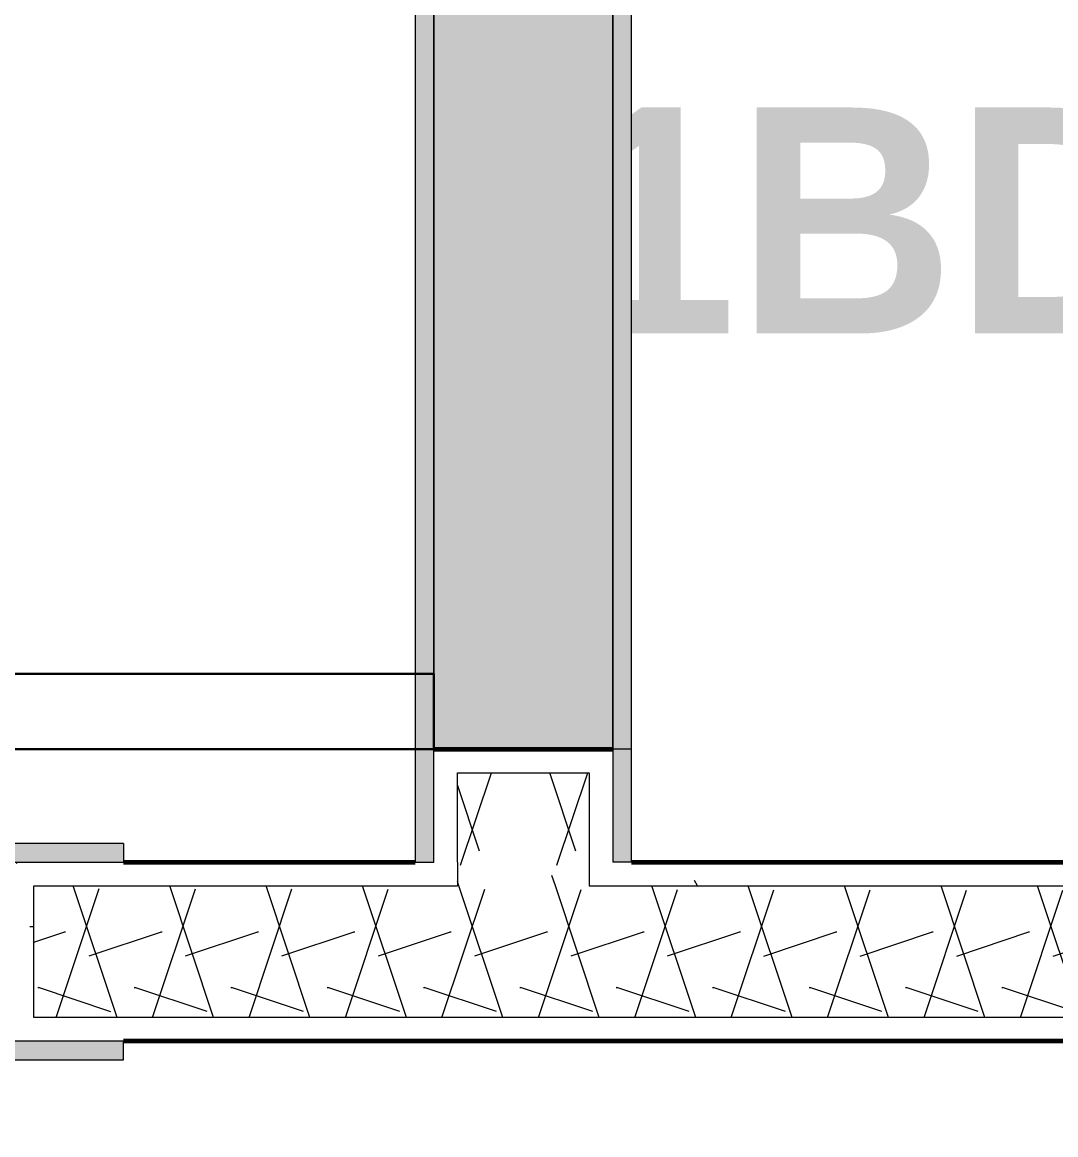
# Model space of a CAD drawing. Header units: inches. Extents: x -4110 to -1807, y 9775 to 11251.
# Drawn here: x -3532.99 to -3505.53, y 10910.33 to 10939.87 of the extents above; entities that cross this region are included whole.
import ezdxf

# ---------------------------------------------------------------- set-up
doc = ezdxf.new("R2010")
doc.units = ezdxf.units.IN
doc.header["$MEASUREMENT"] = 0
doc.linetypes.add('Dash', pattern=[0.25, 0.125, -0.125])
for name, color, linetype, lineweight in [('0-1', 7, 'Continuous', 5), ('0-2', 7, 'Continuous', 9), ('A-AREA-IDEN', 2, 'Continuous', 9), ('A-DOOR-3', 7, 'Continuous', 9), ('A-DOOR-4', 50, 'Continuous', 30), ('A-DOOR-FRAM-1', 31, 'Continuous', 18), ('A-DOOR-FRAM-2', 7, 'Continuous', 9), ('A-WALL-1', 8, 'Continuous', 5), ('A-WALL-5', 250, 'Continuous', 60), ('A-WALL-6', 10, 'Continuous', 18), ('A-WALL-PATT-1', 7, 'Continuous', 9), ('A-WALL-PATT-2', 253, 'Continuous', 9), ('P-SANR-FIXT-HDLN-1', 7, 'Dash', 9)]:
    doc.layers.add(name, color=color, linetype=linetype, lineweight=lineweight)
doc.styles.add('Century Gothic_B', font='GOTHICB.TTF', dxfattribs={"height": 6})
pattern_1 = [(0, (0, 0), (20.48, 5.12), [0.845, -14.515, 0.845, -14.515, -81.92]), (0, (0, 0), (20.48, 5.12), [-30.72, 0.845, -29.875, 0.845, -14.515, -35.84]), (0, (0, 0), (20.48, 5.12), [-76.8, 0.845, -9.395, 0.845, -24.755]), (120, (7.68, 2.56), (-14.67405, 15.1762003), [0.845, -14.515, 0.845, -14.515, -81.92]), (120, (7.68, 2.56), (-14.67405, 15.1762003), [-30.72, 0.845, -29.875, 0.845, -14.515, -35.84]), (120, (7.68, 2.56), (-14.67405, 15.1762003), [-76.8, 0.845, -9.395, 0.845, -24.755]), (240, (10.24, 12.8), (-5.80595, -20.2962003), [0.845, -14.515, 0.845, -14.515, -81.92]), (240, (10.24, 12.8), (-5.80595, -20.2962003), [-30.72, 0.845, -29.875, 0.845, -14.515, -35.84]), (240, (10.24, 12.8), (-5.80595, -20.2962003), [-76.8, 0.845, -9.395, 0.845, -24.755])]
pattern_2 = [(161.57, (0.32, 0.32), (-2.560496185, -0.000537386), [0, -18.214, 2.022, 0]), (18.43, (-0.32, 0.32), (-2.560496185, 0.000537386), [0, -18.214, 2.022, 0]), (108.43, (0.32, 0.32), (1.27922091, -6.400876726), [6.07, -14.166]), (71.57, (-0.32, 0.32), (1.27922091, 6.400876726), [6.07, -14.166])]

# ---------------------------------------------------------------- blocks, each defined once
blk = doc.blocks.new('SWING - SINGLE - FLUSH - SWING - FLUSH - 2-10 x 6-8 - PRIVACY-3983846-ENLARGED RCP - 1ST FLOOR PLAN - WEST')
at = {"layer": 'A-DOOR-FRAM-1'}
for points in [[(-20, 2.375), (-17, 2.375), (-17, 2.875), (-20, 2.875)], [(-20, -2.875), (-17, -2.875), (-17, -2.375), (-20, -2.375)]]:
    blk.add_hatch(color=256, dxfattribs=at).paths.add_polyline_path(points, flags=0)
at = {"layer": 'A-DOOR-FRAM-2'}
for p, q in [((-17, 2.875), (-20, 2.875)), ((-20, 2.875), (-20, 2.375)), ((-20, 2.375), (-17, 2.375)), ((-17, -2.375), (-20, -2.375)), ((-20, -2.875), (-20, -2.375)), ((-20, -2.875), (-17, -2.875))]:
    blk.add_line(p, q, dxfattribs=at)
blk = doc.blocks.new('SWING - SINGLE - FLUSH - SWING - FLUSH - 2-10 x 6-8 - PRIVACY-3983845-ENLARGED RCP - 1ST FLOOR PLAN - WEST')
at = {"layer": 'A-DOOR-FRAM-1'}
for points in [[(-17, 2.375), (17, 2.375), (17, 2.875), (-17, 2.875)], [(17, 2.375), (20, 2.375), (20, 2.875), (17, 2.875)], [(-17, -2.875), (17, -2.875), (17, -2.375), (-17, -2.375)], [(17, -2.875), (20, -2.875), (20, -2.375), (17, -2.375)]]:
    blk.add_hatch(color=256, dxfattribs=at).paths.add_polyline_path(points, flags=0)
at = {"layer": 'A-DOOR-3'}
blk.add_arc((17, -2.375), 34.067, 180, 266.6343, dxfattribs=at)
at = {"layer": 'A-DOOR-4'}
for p, q in [((15, -2.375), (15, -36.383)), ((17, -2.375), (15, -2.375)), ((17, -2.375), (17, -36.383))]:
    blk.add_line(p, q, dxfattribs=at)
at = {"layer": 'A-DOOR-FRAM-2'}
for p, q in [((17, 2.875), (-17, 2.875)), ((20, 2.875), (17, 2.875)), ((17, 2.875), (17, 2.375)), ((20, 2.875), (20, 2.375)), ((-17, 2.375), (17, 2.375)), ((17, 2.375), (20, 2.375)), ((17, -2.375), (-17, -2.375)), ((20, -2.375), (17, -2.375)), ((17, -2.875), (17, -2.375)), ((20, -2.875), (20, -2.375)), ((-17, -2.875), (17, -2.875)), ((17, -2.875), (20, -2.875))]:
    blk.add_line(p, q, dxfattribs=at)
blk = doc.blocks.new('The Shower - The Shower-4051523-ENLARGED RCP - 1ST FLOOR PLAN - WEST')
at = {"layer": 'P-SANR-FIXT-HDLN-1'}
blk.add_arc((35, 39.25), 32, 90, 180, dxfattribs=at)
blk = doc.blocks.new('CTR - 1st Phase - Unit Layouts_rvt-1-ENLARGED RCP - 1ST FLOOR PLAN - WEST')
at = {"layer": 'A-WALL-1'}
blk.add_hatch(color=256, dxfattribs=at).paths.add_polyline_path([(-3517.924, 10920.564), (-3517.299, 10920.564), (-3517.299, 10954.564), (-3522.049, 10954.564), (-3522.049, 10920.564), (-3519.674, 10920.564)], flags=0)
at = {"layer": 'A-WALL-PATT-1'}
h = blk.add_hatch(dxfattribs=at)
h.set_pattern_fill('FP_1', color=256, style=0, pattern_type=2)
h.set_pattern_definition(pattern_1)
h.paths.add_polyline_path([(-3517.924, 10917.564), (-3517.299, 10917.564), (-3517.299, 10920.564), (-3519.674, 10920.564), (-3519.674, 10919.939), (-3517.924, 10919.939)], flags=0)
h.paths.add_polyline_path([(-3517.299, 10954.564), (-3517.299, 10959.939), (-3517.924, 10959.939), (-3517.924, 10955.189), (-3519.674, 10955.189), (-3519.674, 10954.564), (-3517.924, 10954.564)], flags=0)
h = blk.add_hatch(dxfattribs=at)
h.set_pattern_fill('FP_1', color=256, style=0, pattern_type=2)
h.set_pattern_definition(pattern_1)
h.paths.add_polyline_path([(-3611.299, 10915.189), (-3611.299, 10917.564), (-3614.299, 10917.564), (-3614.299, 10916.939), (-3611.924, 10916.939), (-3611.924, 10915.189)], flags=0)
h.paths.add_polyline_path([(-3577.299, 10915.189), (-3576.674, 10915.189), (-3576.674, 10916.939), (-3574.424, 10916.939), (-3574.424, 10917.564), (-3577.299, 10917.564), (-3577.299, 10916.939)], flags=0)
h.paths.add_polyline_path([(-3567.924, 10915.189), (-3567.299, 10915.189), (-3567.299, 10917.564), (-3570.924, 10917.564), (-3570.924, 10916.939), (-3567.924, 10916.939)], flags=0)
h.paths.add_polyline_path([(-3533.299, 10915.189), (-3532.674, 10915.189), (-3532.674, 10916.939), (-3521.424, 10916.939), (-3521.424, 10917.564), (-3533.299, 10917.564), (-3533.299, 10916.903)], flags=0)
h.paths.add_polyline_path([(-3499.174, 10916.939), (-3487.299, 10916.952), (-3487.299, 10917.564), (-3517.924, 10917.564), (-3517.924, 10916.939), (-3516.799, 10916.939)], flags=0)
h = blk.add_hatch(dxfattribs=at)
h.set_pattern_fill('FP_1', color=256, style=0, pattern_type=2)
h.set_pattern_definition(pattern_1)
h.paths.add_polyline_path([(-3577.299, 10912.814), (-3567.299, 10912.814), (-3567.299, 10915.189), (-3567.924, 10915.189), (-3567.924, 10913.439), (-3576.674, 10913.439), (-3576.674, 10915.189), (-3577.299, 10915.189), (-3577.299, 10913.439)], flags=0)
h.paths.add_polyline_path([(-3614.187, 10912.814), (-3611.299, 10912.814), (-3611.299, 10915.189), (-3611.924, 10915.189), (-3611.924, 10913.439), (-3614.299, 10913.439), (-3614.299, 10912.814)], flags=0)
h.paths.add_polyline_path([(-3521.424, 10912.814), (-3487.299, 10912.823), (-3487.299, 10913.439), (-3532.674, 10913.439), (-3532.674, 10915.189), (-3533.299, 10915.189), (-3533.299, 10912.814), (-3530.299, 10912.814)], flags=0)
at = {"layer": 'A-WALL-PATT-2'}
h = blk.add_hatch(dxfattribs=at)
h.set_pattern_fill('FP_2', color=256, style=0, pattern_type=2)
h.set_pattern_definition(pattern_2)
h.paths.add_polyline_path([(-3521.424, 10916.939), (-3517.924, 10916.939), (-3517.924, 10919.939), (-3521.424, 10919.939), (-3521.424, 10917.564)], flags=0)
h.paths.add_polyline_path([(-3517.924, 10955.189), (-3517.924, 10963.439), (-3521.424, 10963.439), (-3521.424, 10955.189), (-3519.674, 10955.189)], flags=0)
h = blk.add_hatch(dxfattribs=at)
h.set_pattern_fill('FP_2', color=256, style=0, pattern_type=2)
h.set_pattern_definition(pattern_2)
h.paths.add_polyline_path([(-3611.924, 10913.439), (-3611.924, 10916.939), (-3614.924, 10916.939), (-3614.924, 10913.439), (-3614.299, 10913.439)], flags=0)
h.paths.add_polyline_path([(-3576.674, 10913.439), (-3567.924, 10913.439), (-3567.924, 10916.939), (-3576.674, 10916.939), (-3576.674, 10915.189)], flags=0)
h.paths.add_polyline_path([(-3532.674, 10913.439), (-3486.674, 10913.439), (-3486.674, 10915.189), (-3487.299, 10915.224), (-3487.299, 10916.939), (-3532.674, 10916.939), (-3532.674, 10915.189)], flags=0)
at = {"layer": 'A-WALL-5'}
for p, q in [((-3522.049, 10920.564), (-3517.299, 10920.564)), ((-3530.299, 10917.564), (-3522.549, 10917.564)), ((-3516.799, 10917.564), (-3486.674, 10917.564)), ((-3486.674, 10912.814), (-3530.299, 10912.814))]:
    blk.add_line(p, q, dxfattribs=at)
at = {"layer": 'A-WALL-6'}
for p, q in [((-3522.049, 10954.564), (-3522.049, 10920.564)), ((-3517.299, 10920.564), (-3517.299, 10954.564)), ((-3521.424, 10917.564), (-3521.424, 10919.939)), ((-3521.424, 10919.939), (-3519.674, 10919.939)), ((-3519.674, 10919.939), (-3517.924, 10919.939)), ((-3517.924, 10919.939), (-3517.924, 10917.564)), ((-3521.424, 10917.564), (-3521.424, 10916.939)), ((-3517.924, 10917.564), (-3517.924, 10916.939)), ((-3532.674, 10915.189), (-3532.674, 10916.939)), ((-3532.674, 10916.939), (-3521.424, 10916.939)), ((-3517.924, 10916.939), (-3486.674, 10916.939)), ((-3532.674, 10913.439), (-3532.674, 10915.189)), ((-3486.674, 10913.439), (-3532.674, 10913.439))]:
    blk.add_line(p, q, dxfattribs=at)
at = {"layer": '0-2'}
for name, p, rotation in [('SWING - SINGLE - FLUSH - SWING - FLUSH - 2-10 x 6-8 - PRIVACY-3983845-ENLARGED RCP - 1ST FLOOR PLAN - WEST', (-3519.674, 10937.564), 270.0000000000066), ('SWING - SINGLE - FLUSH - SWING - FLUSH - 2-10 x 6-8 - PRIVACY-3983846-ENLARGED RCP - 1ST FLOOR PLAN - WEST', (-3550.299, 10915.189), 180)]:
    blk.add_blockref(name, p, dxfattribs=dict(at, rotation=rotation))
blk.add_blockref('The Shower - The Shower-4051523-ENLARGED RCP - 1ST FLOOR PLAN - WEST', (-3525.799, 10842.127), dxfattribs=at)

msp = doc.modelspace()

# ---------------------------------------------------------------- block references
at = {"layer": '0-1'}
msp.add_blockref('CTR - 1st Phase - Unit Layouts_rvt-1-ENLARGED RCP - 1ST FLOOR PLAN - WEST', (0, 0), dxfattribs=at)

# ---------------------------------------------------------------- texts
at = {"layer": 'A-AREA-IDEN', "insert": (-3518.472, 10937.607), "char_height": 6, "width": 58.58, "attachment_point": 1, "style": 'Century Gothic_B'}
msp.add_mtext('1BD - CLOS.', dxfattribs=at)

doc.saveas('drawing.dxf')
